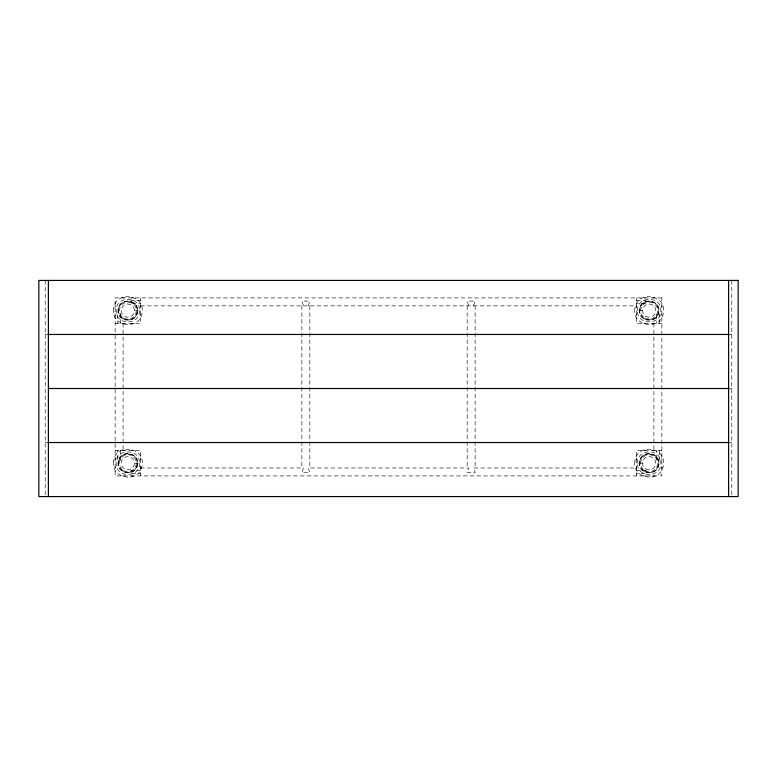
<?xml version="1.0" encoding="UTF-8"?>
<svg xmlns="http://www.w3.org/2000/svg" width="777" height="777" viewBox="0 0 777 777"><rect width="100%" height="100%" fill="white"/><g stroke="black" fill="none" stroke-linecap="round" stroke-linejoin="round"><path stroke-width="0.58" stroke-dasharray="3.88 2.91" d="M115.142 315.889L115.142 314.034M115.142 468.463L115.142 466.608M140.559 307.216L140.569 305.361M140.559 459.79L140.569 457.935M636.431 315.889L636.441 314.034M636.431 468.463L636.441 466.608M661.858 307.216L661.858 305.361M661.858 459.79L661.858 457.935M139.52 310.625C140.21 325.66 115.501 325.66 116.181 310.625C115.501 295.581 140.21 295.581 139.52 310.625L134.489 310.625A6.634 6.634 0 0 1 124.534 316.375A6.634 6.634 0 0 1 124.534 304.875A6.634 6.634 0 0 1 134.489 310.625M139.52 463.199C140.21 478.234 115.501 478.234 116.181 463.199C115.501 448.154 140.21 448.154 139.52 463.199L134.489 463.199A6.634 6.634 0 0 0 124.534 457.449A6.634 6.634 0 0 0 124.534 468.949A6.634 6.634 0 0 0 134.489 463.199M637.48 310.625C636.79 295.581 661.499 295.581 660.819 310.625C661.499 325.66 636.79 325.66 637.48 310.625L642.511 310.625M637.48 463.199C636.79 448.154 661.499 448.154 660.819 463.199C661.499 478.234 636.79 478.234 637.48 463.199L642.511 463.199M308.236 305.856L309.829 301.087L301.884 301.087L303.467 305.856M473.533 305.856L475.116 301.087L467.171 301.087L468.764 305.856M131.255 297.912L133.12 297.912M652.554 297.912L654.419 297.912M122.581 323.339L124.446 323.339M643.88 323.339L645.745 323.339M131.255 450.485L133.12 450.485M652.554 450.485L654.419 450.485M122.581 475.912L124.446 475.912M643.88 475.912L645.745 475.912M140.569 300.291L131.031 300.291L131.031 303.467L140.569 303.467M636.431 300.291L645.969 300.291L645.969 303.467L636.431 303.467M140.569 305.856L636.431 305.856M115.142 323.339L140.569 323.339L140.569 297.912M661.858 323.339L636.431 323.339L636.431 297.912M45.212 334.46L48.388 334.46M728.612 334.46L731.788 334.46M728.612 388.5L731.788 388.5M45.212 442.54L48.388 442.54M728.612 442.54L731.788 442.54M115.142 450.485L140.569 450.485L140.569 475.912M661.858 450.485L636.431 450.485L636.431 475.912M140.569 467.968L303.467 467.968L301.884 472.737L309.829 472.737L308.236 467.968L468.764 467.968L467.171 472.737L475.116 472.737L473.533 467.968L636.431 467.968M140.569 470.347L131.031 470.347L131.031 473.533L140.569 473.533M636.431 470.347L645.969 470.347L645.969 473.533L636.431 473.533M643.88 297.912L645.745 297.912M122.581 297.912L124.446 297.912M652.554 323.339L654.419 323.339M131.255 323.339L133.12 323.339M643.88 450.485L645.745 450.485M122.581 450.485L124.446 450.485M652.554 475.912L654.419 475.912M131.255 475.912L133.12 475.912M661.858 314.034L661.858 315.889M661.858 466.608L661.858 468.463M636.431 305.361L636.441 307.216M636.431 457.935L636.441 459.79M140.559 314.034L140.569 315.889M140.559 466.608L140.569 468.463M115.142 305.361L115.142 307.216M115.142 457.935L115.142 459.79M731.788 280.429L731.788 496.571M659.479 323.339L659.479 313.801L656.303 313.801L656.303 323.339M659.479 450.485L659.479 460.023L656.303 460.023L656.303 450.485M653.913 323.339L653.913 450.485M475.116 305.856L475.116 467.968M467.171 305.856L467.171 467.968M309.829 305.856L309.829 467.968M301.884 305.856L301.884 467.968M123.087 323.339L123.087 450.485M120.697 323.339L120.697 313.801L117.521 313.801L117.521 323.339M120.697 450.485L120.697 460.023L117.521 460.023L117.521 450.485M45.212 280.429L45.212 495.376M113.617 308.751C110.373 326.981 140.501 330.953 142.084 312.5C145.338 294.269 115.2 290.297 113.617 308.751M118.123 309.343C115.899 321.804 136.499 324.524 137.587 311.907C139.802 299.436 119.202 296.727 118.123 309.343M118.502 309.392C116.375 321.367 136.16 323.97 137.199 311.859C139.336 299.883 119.541 297.27 118.502 309.392M113.617 461.324C110.373 479.555 140.501 483.527 142.084 465.073C145.338 446.843 115.2 442.871 113.617 461.324M118.123 461.917C115.899 474.388 136.499 477.097 137.587 464.481C139.802 452.01 119.202 449.3 118.123 461.917M118.502 461.965C116.375 473.941 136.16 476.544 137.199 464.432C139.336 452.457 119.541 449.844 118.502 461.965M634.916 308.751C631.662 326.981 661.8 330.953 663.383 312.5C666.627 294.269 636.499 290.297 634.916 308.751M639.413 309.343C637.198 321.804 657.798 324.524 658.877 311.907C661.101 299.436 640.501 296.727 639.413 309.343M639.801 309.392C637.664 321.367 657.459 323.97 658.498 311.859C660.625 299.883 640.84 297.27 639.801 309.392M634.916 461.324C631.662 479.555 661.8 483.527 663.383 465.073C666.627 446.843 636.499 442.871 634.916 461.324M639.413 461.917C637.198 474.388 657.798 477.097 658.877 464.481C661.101 452.01 640.501 449.3 639.413 461.917M639.801 461.965C637.664 473.941 657.459 476.544 658.498 464.432C660.625 452.457 640.84 449.844 639.801 461.965M661.858 297.912L115.142 297.912L115.142 475.912L661.858 475.912L661.858 297.912M123.116 471.406A9.479 9.479 0 0 0 137.335 463.199A9.479 9.479 0 0 0 123.116 454.982A9.479 9.479 0 0 0 123.116 471.406M123.601 470.551A8.489 8.489 0 0 0 136.344 463.199A8.489 8.489 0 0 0 123.601 455.846A8.489 8.489 0 0 0 123.601 470.551M644.405 471.406A9.479 9.479 0 0 0 658.634 463.199A9.479 9.479 0 0 0 644.405 454.982A9.479 9.479 0 0 0 644.405 471.406M645.833 468.949A6.634 6.634 0 0 0 655.788 463.199A6.634 6.634 0 0 0 645.833 457.449A6.634 6.634 0 0 0 645.833 468.949M644.9 470.551A8.489 8.489 0 0 0 657.643 463.199A8.489 8.489 0 0 0 644.9 455.846A8.489 8.489 0 0 0 644.9 470.551M644.405 318.832A9.479 9.479 0 0 0 658.634 310.625A9.479 9.479 0 0 0 644.405 302.408A9.479 9.479 0 0 0 644.405 318.832M645.833 316.375A6.634 6.634 0 0 0 655.788 310.625A6.634 6.634 0 0 0 645.833 304.875A6.634 6.634 0 0 0 645.833 316.375M644.9 317.978A8.489 8.489 0 0 0 657.643 310.625A8.489 8.489 0 0 0 644.9 303.273A8.489 8.489 0 0 0 644.9 317.978M123.116 318.832A9.479 9.479 0 0 0 137.335 310.625A9.479 9.479 0 0 0 123.116 302.408A9.479 9.479 0 0 0 123.116 318.832M123.601 317.978A8.489 8.489 0 0 0 136.344 310.625A8.489 8.489 0 0 0 123.601 303.273A8.489 8.489 0 0 0 123.601 317.978"/><path stroke-width="1.17" d="M48.388 334.46L728.612 334.46M48.388 388.5L728.612 388.5M48.388 442.54L728.612 442.54M728.612 280.429L728.612 496.571M48.388 280.429L48.388 496.571M738.15 280.429L38.85 280.429L38.85 496.571L738.15 496.571L738.15 280.429"/></g></svg>
